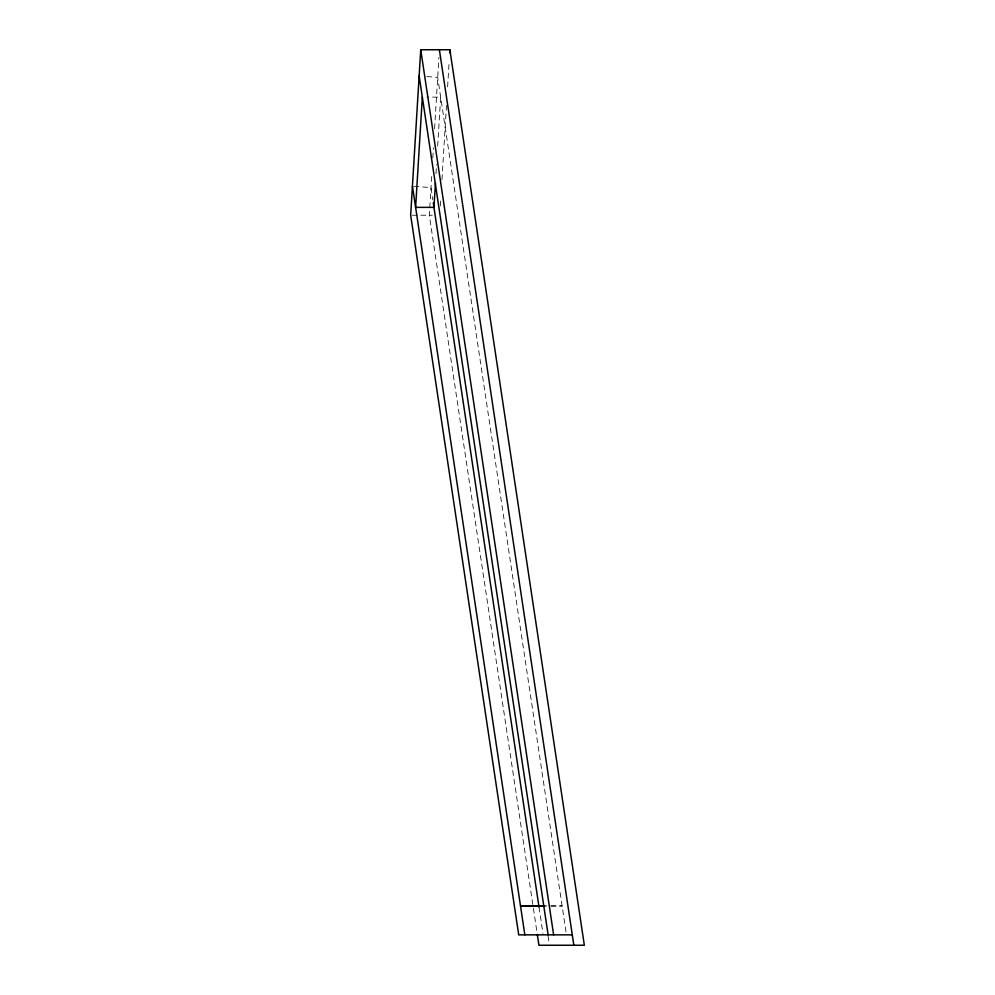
<?xml version="1.0" encoding="UTF-8"?>
<svg xmlns="http://www.w3.org/2000/svg" width="995" height="995" viewBox="0 0 995 995"><rect width="100%" height="100%" fill="white"/><g stroke="black" fill="none" stroke-linecap="round" stroke-linejoin="round"><path stroke-width="0.75" stroke-dasharray="4.97 3.73" d="M431.668 176.563L429.318 215.231L537.138 933.31M432.8 158.006L433.41 147.832M434.579 128.629L438.919 57.424M436.009 173.677L436.556 164.498M437.676 146.116L440.661 97.124L426.917 97.124M440.375 205.953L440.835 198.216M441.967 179.66L446.494 105.42M447.613 86.864L449.118 62.125M551.267 906.01L562.113 905.96L548.357 905.972M412.216 215.231L432.315 215.231M543.78 905.972L546.84 905.972M426.88 76.516L437.7 77.399L566.217 933.31M413.982 186.264L430.997 187.645L432.837 199.945M548.034 936.034L548.954 942.178M539.029 907.179L542.959 933.335"/><path stroke-width="1.49" d="M537.312 934.492L538.929 945.25L584.339 945.25L449.877 49.75L420.736 49.75L410.661 215.231L518.718 934.852L572.287 934.852M422.328 97.124L415.624 207.37L433.957 207.37L435.449 182.869M449.69 52.847L449.877 49.75M545.061 906.035L520.534 906.072L543.78 905.972M439.38 49.75L573.841 945.25M420.736 49.75L553.63 934.852M419.144 75.894L548.121 934.852M433.273 202.818L539.029 907.179M412.428 186.14L524.85 934.852"/></g></svg>
